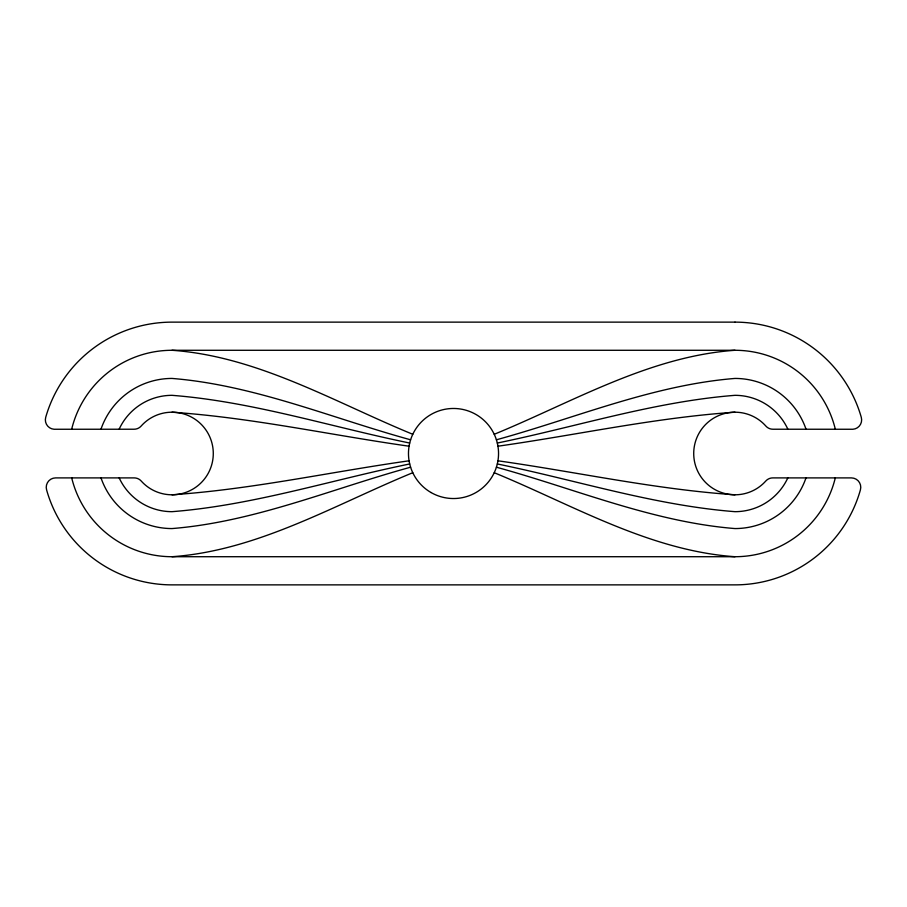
<?xml version="1.0" encoding="UTF-8"?>
<svg xmlns="http://www.w3.org/2000/svg" width="907" height="907" viewBox="0 0 907 907"><rect width="100%" height="100%" fill="white"/><g stroke="black" fill="none" stroke-linecap="round" stroke-linejoin="round"><path stroke-width="1.36" d="M494.236 434.283C572.26 402.277 649.219 356.338 734.999 350.283A103.217 103.217 0 0 1 835.336 429.26M412.764 472.717C334.74 504.723 257.781 550.662 172.001 556.717A103.217 103.217 0 0 1 71.664 477.74M496.401 439.793C575.287 418.161 652.836 385.022 734.999 378.434A75.066 75.066 0 0 1 806.04 429.249M410.599 467.207C331.713 488.839 254.164 521.978 172.001 528.566A75.066 75.066 0 0 1 101.006 477.898M497.308 443.035C576.308 426.868 654.332 401.608 734.999 395.327A58.173 58.173 0 0 1 787.877 429.238M409.692 463.965C330.692 480.132 252.668 505.392 172.001 511.673A58.173 58.173 0 0 1 119.18 477.898M409.057 460.801C330.091 471.969 251.658 489.417 172.001 494.791M497.943 446.199C576.909 435.031 655.342 417.583 734.999 412.209M71.664 429.26A103.217 103.217 0 0 1 172.001 350.283L734.999 350.283M172.001 556.717L734.999 556.717A103.217 103.217 0 0 0 835.336 477.74M172.001 412.209C251.658 417.583 330.091 435.031 409.057 446.199M734.999 494.791C655.342 489.417 576.909 471.969 497.943 460.801M172.001 350.283C257.781 356.338 334.74 402.277 412.764 434.283M734.999 556.717C649.219 550.662 572.26 504.723 494.236 472.717M409.692 443.035C330.692 426.868 252.668 401.608 172.001 395.327A58.173 58.173 0 0 0 119.123 429.238M497.308 463.965C576.308 480.132 654.332 505.392 734.999 511.673A58.173 58.173 0 0 0 787.82 477.898M410.599 439.793C331.713 418.161 254.164 385.022 172.001 378.434A75.066 75.066 0 0 0 100.96 429.249M496.401 467.207C575.287 488.839 652.836 521.978 734.999 528.566A75.066 75.066 0 0 0 805.994 477.898M734.999 322.132L172.001 322.132A131.368 131.368 0 0 0 45.713 417.322A9.387 9.387 0 0 0 54.08 429.26L134.123 429.226A9.387 9.387 0 0 0 141.129 426.075A41.291 41.291 0 0 1 200.583 423.705A41.291 41.291 0 0 1 200.674 483.204A41.291 41.291 0 0 1 141.22 481.027A9.387 9.387 0 0 0 134.236 477.898L55.61 477.898A9.387 9.387 0 0 0 46.597 489.893A130.268 130.268 0 0 0 172.001 584.868L734.999 584.868A130.268 130.268 0 0 0 860.403 489.893A9.387 9.387 0 0 0 851.39 477.898L772.764 477.898A9.387 9.387 0 0 0 765.78 481.027A41.291 41.291 0 0 1 706.326 483.204A41.291 41.291 0 0 1 706.417 423.705A41.291 41.291 0 0 1 765.871 426.075A9.387 9.387 0 0 0 772.877 429.226L852.92 429.26A9.387 9.387 0 0 0 861.287 417.322A131.368 131.368 0 0 0 734.999 322.132M430.984 492.501A45.044 45.044 0 0 0 498.544 453.5A45.044 45.044 0 0 0 430.984 414.499A45.044 45.044 0 0 0 430.984 492.501"/></g></svg>
